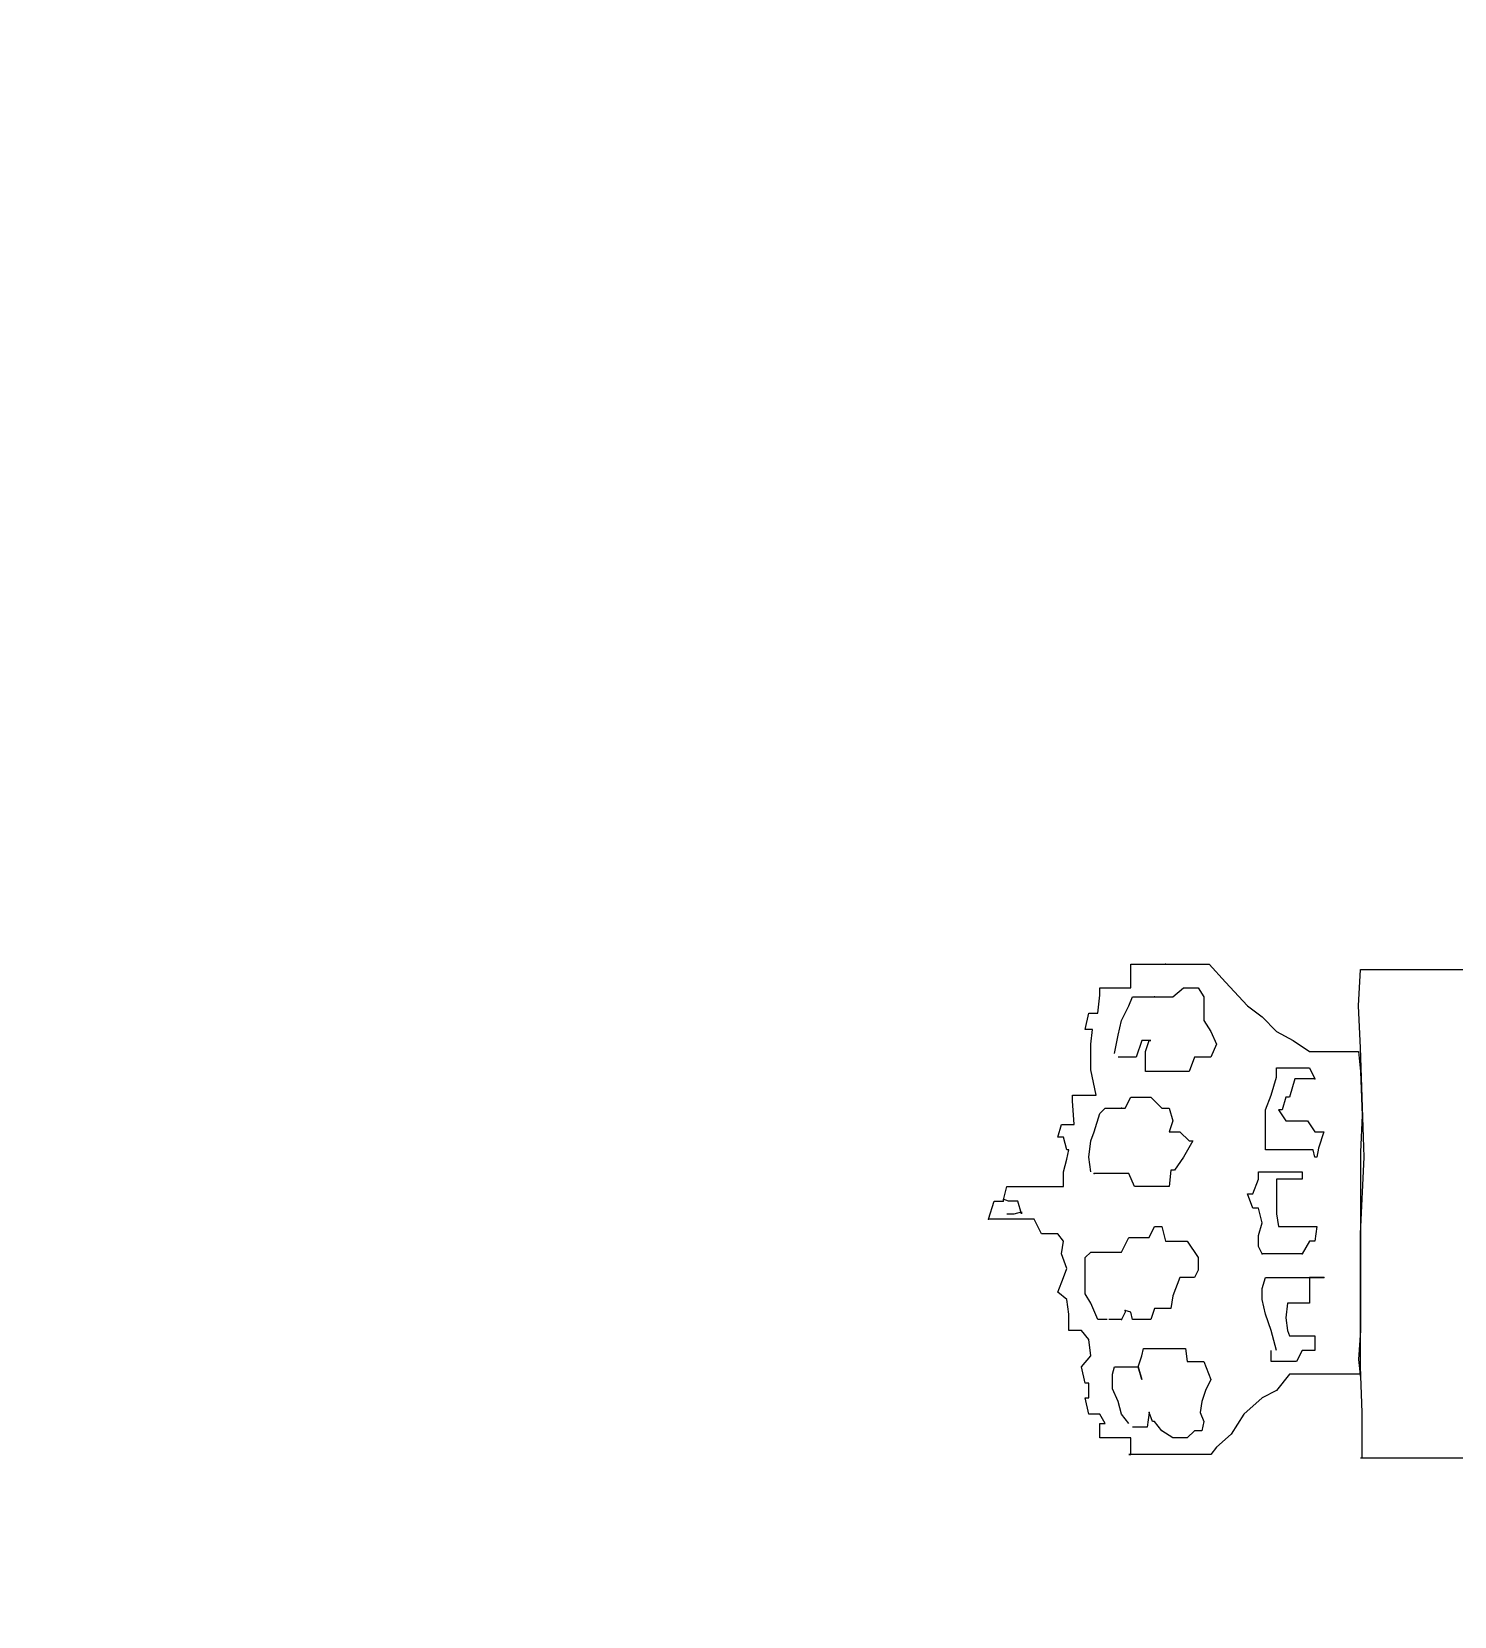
# Model space of a CAD drawing. Extents: x 748454 to 749044, y 4316681 to 4317708.
# Drawn here: x 748477.78 to 748485.58, y 4317548.94 to 4317557.63 of the extents above; entities that cross this region are included whole.
import ezdxf

# ---------------------------------------------------------------- set-up
doc = ezdxf.new("R2010")
doc.units = 0
doc.layers.get('0').update_dxf_attribs({"linetype": 'CONTINUOUS'})

msp = doc.modelspace()

# ---------------------------------------------------------------- linework, layer by layer
at = {"color": 0, "linetype": 'CONTINUOUS'}
for p, q in [((748483.81, 4317552.39), (748483.81, 4317552.52)), ((748483.81, 4317552.52), (748483.84, 4317552.52)), ((748483.81, 4317552.39), (748483.81, 4317552.52)), ((748483.81, 4317552.52), (748483.84, 4317552.52)), ((748483.84, 4317552.52), (748483.88, 4317552.52)), ((748483.84, 4317552.52), (748483.88, 4317552.52)), ((748483.88, 4317552.52), (748483.92, 4317552.52)), ((748483.88, 4317552.52), (748483.92, 4317552.52)), ((748483.92, 4317552.52), (748483.94, 4317552.52)), ((748483.92, 4317552.52), (748483.94, 4317552.52)), ((748483.94, 4317552.52), (748484, 4317552.52)), ((748483.94, 4317552.52), (748484, 4317552.52)), ((748484, 4317552.52), (748484.05, 4317552.52)), ((748484, 4317552.52), (748484.05, 4317552.52)), ((748484.05, 4317552.52), (748484.09, 4317552.52)), ((748484.05, 4317552.52), (748484.09, 4317552.52)), ((748484.09, 4317552.52), (748484.14, 4317552.52)), ((748484.09, 4317552.52), (748484.14, 4317552.52)), ((748484.14, 4317552.52), (748484.19, 4317552.52)), ((748484.14, 4317552.52), (748484.19, 4317552.52)), ((748484.19, 4317552.52), (748484.24, 4317552.52)), ((748484.19, 4317552.52), (748484.24, 4317552.52)), ((748484.24, 4317552.52), (748484.33, 4317552.42)), ((748484.24, 4317552.52), (748484.33, 4317552.42)), ((748484.33, 4317552.42), (748484.45, 4317552.29)), ((748484.33, 4317552.42), (748484.45, 4317552.29)), ((748485.06, 4317552.29), (748485.07, 4317552.49)), ((748485.06, 4317552.29), (748485.07, 4317552.49)), ((748485.07, 4317552.49), (748485.14, 4317552.49)), ((748485.07, 4317552.49), (748485.14, 4317552.49)), ((748485.14, 4317552.49), (748485.29, 4317552.49)), ((748485.14, 4317552.49), (748485.29, 4317552.49)), ((748485.29, 4317552.49), (748485.5, 4317552.49)), ((748485.29, 4317552.49), (748485.5, 4317552.49)), ((748485.5, 4317552.49), (748485.66, 4317552.49)), ((748485.5, 4317552.49), (748485.66, 4317552.49)), ((748483.63, 4317552.25), (748483.64, 4317552.35)), ((748483.63, 4317552.25), (748483.64, 4317552.35)), ((748483.64, 4317552.35), (748483.64, 4317552.39)), ((748483.64, 4317552.39), (748483.68, 4317552.39)), ((748483.64, 4317552.35), (748483.64, 4317552.39)), ((748483.64, 4317552.39), (748483.68, 4317552.39)), ((748483.68, 4317552.39), (748483.72, 4317552.39)), ((748483.68, 4317552.39), (748483.72, 4317552.39)), ((748483.72, 4317552.39), (748483.76, 4317552.39)), ((748483.72, 4317552.39), (748483.76, 4317552.39)), ((748483.76, 4317552.39), (748483.81, 4317552.39)), ((748483.76, 4317552.39), (748483.81, 4317552.39)), ((748483.8, 4317552.29), (748483.82, 4317552.34)), ((748483.8, 4317552.29), (748483.82, 4317552.34)), ((748483.82, 4317552.34), (748483.87, 4317552.34)), ((748483.82, 4317552.34), (748483.87, 4317552.34)), ((748483.87, 4317552.34), (748483.92, 4317552.34)), ((748483.87, 4317552.34), (748483.92, 4317552.34)), ((748483.92, 4317552.34), (748483.94, 4317552.34)), ((748483.92, 4317552.34), (748483.94, 4317552.34)), ((748483.94, 4317552.34), (748483.98, 4317552.34)), ((748483.94, 4317552.34), (748483.98, 4317552.34)), ((748483.98, 4317552.34), (748484, 4317552.34)), ((748483.98, 4317552.34), (748484, 4317552.34)), ((748484, 4317552.34), (748484.04, 4317552.34)), ((748484, 4317552.34), (748484.04, 4317552.34)), ((748484.04, 4317552.34), (748484.1, 4317552.39)), ((748484.04, 4317552.34), (748484.1, 4317552.39)), ((748484.1, 4317552.39), (748484.18, 4317552.39)), ((748484.1, 4317552.39), (748484.18, 4317552.39)), ((748484.18, 4317552.39), (748484.21, 4317552.34)), ((748484.18, 4317552.39), (748484.21, 4317552.34)), ((748484.21, 4317552.34), (748484.21, 4317552.27)), ((748484.21, 4317552.34), (748484.21, 4317552.27)), ((748483.56, 4317552.16), (748483.58, 4317552.25)), ((748483.56, 4317552.16), (748483.58, 4317552.25)), ((748483.58, 4317552.25), (748483.63, 4317552.25)), ((748483.58, 4317552.25), (748483.63, 4317552.25)), ((748483.76, 4317552.21), (748483.8, 4317552.29)), ((748483.76, 4317552.21), (748483.8, 4317552.29)), ((748484.21, 4317552.27), (748484.21, 4317552.21)), ((748484.21, 4317552.27), (748484.21, 4317552.21)), ((748484.45, 4317552.29), (748484.53, 4317552.23)), ((748484.45, 4317552.29), (748484.53, 4317552.23)), ((748485.07, 4317552.06), (748485.06, 4317552.29)), ((748485.07, 4317552.06), (748485.06, 4317552.29)), ((748483.6, 4317552.16), (748483.56, 4317552.16)), ((748483.6, 4317552.16), (748483.56, 4317552.16)), ((748483.59, 4317552.08), (748483.6, 4317552.16)), ((748483.59, 4317552.08), (748483.6, 4317552.16)), ((748483.74, 4317552.13), (748483.76, 4317552.21)), ((748483.74, 4317552.13), (748483.76, 4317552.21)), ((748484.21, 4317552.21), (748484.25, 4317552.15)), ((748484.21, 4317552.21), (748484.25, 4317552.15)), ((748484.53, 4317552.23), (748484.61, 4317552.15)), ((748484.53, 4317552.23), (748484.61, 4317552.15)), ((748483.59, 4317551.94), (748483.59, 4317552.08)), ((748483.59, 4317551.94), (748483.59, 4317552.08)), ((748483.72, 4317552.03), (748483.74, 4317552.13)), ((748483.72, 4317552.03), (748483.74, 4317552.13)), ((748483.87, 4317552.1), (748483.84, 4317552.01)), ((748483.87, 4317552.1), (748483.84, 4317552.01)), ((748483.89, 4317552.1), (748483.87, 4317552.1)), ((748483.89, 4317552.1), (748483.87, 4317552.1)), ((748483.89, 4317552.04), (748483.91, 4317552.1)), ((748483.91, 4317552.1), (748483.89, 4317552.1)), ((748483.89, 4317552.04), (748483.91, 4317552.1)), ((748483.91, 4317552.1), (748483.89, 4317552.1)), ((748483.91, 4317552.1), (748483.92, 4317552.1)), ((748483.92, 4317552.1), (748483.91, 4317552.1)), ((748483.91, 4317552.1), (748483.92, 4317552.1)), ((748483.92, 4317552.1), (748483.91, 4317552.1)), ((748484.25, 4317552.15), (748484.28, 4317552.08)), ((748484.25, 4317552.15), (748484.28, 4317552.08)), ((748484.28, 4317552.08), (748484.25, 4317552.01)), ((748484.28, 4317552.08), (748484.25, 4317552.01)), ((748484.61, 4317552.15), (748484.7, 4317552.1)), ((748484.61, 4317552.15), (748484.7, 4317552.1)), ((748484.7, 4317552.1), (748484.79, 4317552.04)), ((748484.7, 4317552.1), (748484.79, 4317552.04)), ((748483.76, 4317552.01), (748483.74, 4317552.01)), ((748483.76, 4317552.01), (748483.74, 4317552.01)), ((748483.8, 4317552.01), (748483.76, 4317552.01)), ((748483.8, 4317552.01), (748483.76, 4317552.01)), ((748483.84, 4317552.01), (748483.8, 4317552.01)), ((748483.84, 4317552.01), (748483.8, 4317552.01)), ((748483.89, 4317551.93), (748483.89, 4317552.04)), ((748483.89, 4317551.93), (748483.89, 4317552.04)), ((748484.16, 4317552.01), (748484.13, 4317551.93)), ((748484.16, 4317552.01), (748484.13, 4317551.93)), ((748484.19, 4317552.01), (748484.16, 4317552.01)), ((748484.19, 4317552.01), (748484.16, 4317552.01)), ((748484.25, 4317552.01), (748484.19, 4317552.01)), ((748484.25, 4317552.01), (748484.19, 4317552.01)), ((748484.79, 4317552.04), (748484.83, 4317552.04)), ((748484.79, 4317552.04), (748484.83, 4317552.04)), ((748484.83, 4317552.04), (748484.9, 4317552.04)), ((748484.83, 4317552.04), (748484.9, 4317552.04)), ((748484.9, 4317552.04), (748484.99, 4317552.04)), ((748484.9, 4317552.04), (748484.99, 4317552.04)), ((748484.99, 4317552.04), (748485.02, 4317552.04)), ((748484.99, 4317552.04), (748485.02, 4317552.04)), ((748485.02, 4317552.04), (748485.06, 4317552.04)), ((748485.02, 4317552.04), (748485.06, 4317552.04)), ((748485.06, 4317552.04), (748485.07, 4317551.93)), ((748485.06, 4317552.04), (748485.07, 4317551.93)), ((748485.08, 4317551.79), (748485.07, 4317552.06)), ((748485.08, 4317551.79), (748485.07, 4317552.06)), ((748483.62, 4317551.8), (748483.59, 4317551.94)), ((748483.62, 4317551.8), (748483.59, 4317551.94)), ((748483.92, 4317551.93), (748483.89, 4317551.93)), ((748483.92, 4317551.93), (748483.89, 4317551.93)), ((748483.98, 4317551.93), (748483.92, 4317551.93)), ((748483.98, 4317551.93), (748483.92, 4317551.93)), ((748484.03, 4317551.93), (748483.98, 4317551.93)), ((748484.03, 4317551.93), (748483.98, 4317551.93)), ((748484.1, 4317551.93), (748484.03, 4317551.93)), ((748484.1, 4317551.93), (748484.03, 4317551.93)), ((748484.13, 4317551.93), (748484.1, 4317551.93)), ((748484.13, 4317551.93), (748484.1, 4317551.93)), ((748484.58, 4317551.8), (748484.61, 4317551.9)), ((748484.58, 4317551.8), (748484.61, 4317551.9)), ((748484.61, 4317551.9), (748484.61, 4317551.95)), ((748484.61, 4317551.95), (748484.64, 4317551.95)), ((748484.61, 4317551.9), (748484.61, 4317551.95)), ((748484.61, 4317551.95), (748484.64, 4317551.95)), ((748484.64, 4317551.95), (748484.68, 4317551.95)), ((748484.64, 4317551.95), (748484.68, 4317551.95)), ((748484.68, 4317551.95), (748484.72, 4317551.95)), ((748484.68, 4317551.95), (748484.72, 4317551.95)), ((748484.72, 4317551.95), (748484.79, 4317551.95)), ((748484.72, 4317551.95), (748484.79, 4317551.95)), ((748484.79, 4317551.95), (748484.82, 4317551.89)), ((748484.79, 4317551.95), (748484.82, 4317551.89)), ((748485.07, 4317551.93), (748485.08, 4317551.69)), ((748485.07, 4317551.93), (748485.08, 4317551.69)), ((748484.71, 4317551.89), (748484.68, 4317551.79)), ((748484.71, 4317551.89), (748484.68, 4317551.79)), ((748484.75, 4317551.89), (748484.71, 4317551.89)), ((748484.75, 4317551.89), (748484.71, 4317551.89)), ((748484.82, 4317551.89), (748484.75, 4317551.89)), ((748484.82, 4317551.89), (748484.75, 4317551.89)), ((748483.49, 4317551.77), (748483.49, 4317551.8)), ((748483.49, 4317551.8), (748483.51, 4317551.8)), ((748483.49, 4317551.77), (748483.49, 4317551.8)), ((748483.49, 4317551.8), (748483.51, 4317551.8)), ((748483.5, 4317551.64), (748483.49, 4317551.77)), ((748483.5, 4317551.64), (748483.49, 4317551.77)), ((748483.51, 4317551.8), (748483.55, 4317551.8)), ((748483.51, 4317551.8), (748483.55, 4317551.8)), ((748483.55, 4317551.8), (748483.59, 4317551.8)), ((748483.55, 4317551.8), (748483.59, 4317551.8)), ((748483.59, 4317551.8), (748483.62, 4317551.8)), ((748483.59, 4317551.8), (748483.62, 4317551.8)), ((748483.64, 4317551.7), (748483.67, 4317551.73)), ((748483.64, 4317551.7), (748483.67, 4317551.73)), ((748483.67, 4317551.73), (748483.69, 4317551.73)), ((748483.67, 4317551.73), (748483.69, 4317551.73)), ((748483.69, 4317551.73), (748483.72, 4317551.73)), ((748483.69, 4317551.73), (748483.72, 4317551.73)), ((748483.72, 4317551.73), (748483.76, 4317551.73)), ((748483.72, 4317551.73), (748483.76, 4317551.73)), ((748483.76, 4317551.73), (748483.78, 4317551.73)), ((748483.76, 4317551.73), (748483.78, 4317551.73)), ((748483.78, 4317551.73), (748483.81, 4317551.79)), ((748483.78, 4317551.73), (748483.81, 4317551.79)), ((748483.81, 4317551.79), (748483.84, 4317551.79)), ((748483.81, 4317551.79), (748483.84, 4317551.79)), ((748483.84, 4317551.79), (748483.92, 4317551.79)), ((748483.84, 4317551.79), (748483.92, 4317551.79)), ((748483.92, 4317551.79), (748483.98, 4317551.73)), ((748483.92, 4317551.79), (748483.98, 4317551.73)), ((748483.98, 4317551.73), (748484.02, 4317551.73)), ((748483.98, 4317551.73), (748484.02, 4317551.73)), ((748484.02, 4317551.73), (748484.04, 4317551.66)), ((748484.02, 4317551.73), (748484.04, 4317551.66)), ((748484.55, 4317551.72), (748484.58, 4317551.8)), ((748484.55, 4317551.72), (748484.58, 4317551.8)), ((748484.55, 4317551.66), (748484.55, 4317551.72)), ((748484.55, 4317551.66), (748484.55, 4317551.72)), ((748484.64, 4317551.72), (748484.62, 4317551.72)), ((748484.62, 4317551.72), (748484.66, 4317551.66)), ((748484.64, 4317551.72), (748484.62, 4317551.72)), ((748484.62, 4317551.72), (748484.66, 4317551.66)), ((748484.66, 4317551.79), (748484.64, 4317551.72)), ((748484.66, 4317551.79), (748484.64, 4317551.72)), ((748484.68, 4317551.79), (748484.66, 4317551.79)), ((748484.68, 4317551.79), (748484.66, 4317551.79)), ((748485.09, 4317551.46), (748485.08, 4317551.79)), ((748485.09, 4317551.46), (748485.08, 4317551.79)), ((748483.41, 4317551.57), (748483.43, 4317551.64)), ((748483.41, 4317551.57), (748483.43, 4317551.64)), ((748483.43, 4317551.64), (748483.46, 4317551.64)), ((748483.43, 4317551.64), (748483.46, 4317551.64)), ((748483.46, 4317551.64), (748483.49, 4317551.64)), ((748483.46, 4317551.64), (748483.49, 4317551.64)), ((748483.49, 4317551.64), (748483.5, 4317551.64)), ((748483.49, 4317551.64), (748483.5, 4317551.64)), ((748483.61, 4317551.6), (748483.64, 4317551.7)), ((748483.61, 4317551.6), (748483.64, 4317551.7)), ((748484.04, 4317551.66), (748484.02, 4317551.6)), ((748484.04, 4317551.66), (748484.02, 4317551.6)), ((748484.55, 4317551.57), (748484.55, 4317551.66)), ((748484.55, 4317551.57), (748484.55, 4317551.66)), ((748484.66, 4317551.66), (748484.7, 4317551.66)), ((748484.66, 4317551.66), (748484.7, 4317551.66)), ((748484.7, 4317551.66), (748484.74, 4317551.66)), ((748484.7, 4317551.66), (748484.74, 4317551.66)), ((748484.74, 4317551.66), (748484.78, 4317551.66)), ((748484.74, 4317551.66), (748484.78, 4317551.66)), ((748484.78, 4317551.66), (748484.82, 4317551.6)), ((748484.78, 4317551.66), (748484.82, 4317551.6)), ((748485.08, 4317551.69), (748485.07, 4317551.49)), ((748485.08, 4317551.69), (748485.07, 4317551.49)), ((748483.44, 4317551.57), (748483.41, 4317551.57)), ((748483.44, 4317551.57), (748483.41, 4317551.57)), ((748483.46, 4317551.5), (748483.44, 4317551.57)), ((748483.46, 4317551.5), (748483.44, 4317551.57)), ((748483.58, 4317551.46), (748483.59, 4317551.55)), ((748483.58, 4317551.46), (748483.59, 4317551.55)), ((748483.59, 4317551.55), (748483.61, 4317551.6)), ((748483.59, 4317551.55), (748483.61, 4317551.6)), ((748484.02, 4317551.6), (748484.08, 4317551.6)), ((748484.02, 4317551.6), (748484.08, 4317551.6)), ((748484.08, 4317551.6), (748484.13, 4317551.55)), ((748484.08, 4317551.6), (748484.13, 4317551.55)), ((748484.15, 4317551.55), (748484.1, 4317551.46)), ((748484.15, 4317551.55), (748484.1, 4317551.46)), ((748484.13, 4317551.55), (748484.15, 4317551.55)), ((748484.13, 4317551.55), (748484.15, 4317551.55)), ((748484.55, 4317551.5), (748484.55, 4317551.57)), ((748484.55, 4317551.5), (748484.55, 4317551.57)), ((748484.82, 4317551.6), (748484.83, 4317551.6)), ((748484.82, 4317551.6), (748484.83, 4317551.6)), ((748484.83, 4317551.6), (748484.87, 4317551.6)), ((748484.83, 4317551.6), (748484.87, 4317551.6)), ((748484.87, 4317551.6), (748484.84, 4317551.51)), ((748484.87, 4317551.6), (748484.84, 4317551.51)), ((748483.46, 4317551.45), (748483.47, 4317551.5)), ((748483.47, 4317551.5), (748483.46, 4317551.5)), ((748483.46, 4317551.45), (748483.47, 4317551.5)), ((748483.47, 4317551.5), (748483.46, 4317551.5)), ((748483.59, 4317551.38), (748483.58, 4317551.46)), ((748483.59, 4317551.38), (748483.58, 4317551.46)), ((748484.1, 4317551.46), (748484.05, 4317551.39)), ((748484.1, 4317551.46), (748484.05, 4317551.39)), ((748484.58, 4317551.5), (748484.55, 4317551.5)), ((748484.58, 4317551.5), (748484.55, 4317551.5)), ((748484.64, 4317551.5), (748484.58, 4317551.5)), ((748484.64, 4317551.5), (748484.58, 4317551.5)), ((748484.72, 4317551.5), (748484.64, 4317551.5)), ((748484.72, 4317551.5), (748484.64, 4317551.5)), ((748484.79, 4317551.5), (748484.72, 4317551.5)), ((748484.79, 4317551.5), (748484.72, 4317551.5)), ((748484.81, 4317551.5), (748484.79, 4317551.5)), ((748484.81, 4317551.5), (748484.79, 4317551.5)), ((748484.82, 4317551.46), (748484.81, 4317551.5)), ((748484.82, 4317551.46), (748484.81, 4317551.5)), ((748484.83, 4317551.46), (748484.82, 4317551.46)), ((748484.83, 4317551.46), (748484.82, 4317551.46)), ((748484.84, 4317551.51), (748484.83, 4317551.46)), ((748484.84, 4317551.51), (748484.83, 4317551.46)), ((748485.07, 4317551.49), (748485.07, 4317551.27)), ((748485.07, 4317551.49), (748485.07, 4317551.27)), ((748485.07, 4317551.04), (748485.09, 4317551.46)), ((748485.07, 4317551.04), (748485.09, 4317551.46)), ((748483.44, 4317551.38), (748483.46, 4317551.45)), ((748483.44, 4317551.38), (748483.46, 4317551.45)), ((748483.44, 4317551.3), (748483.44, 4317551.38)), ((748483.44, 4317551.3), (748483.44, 4317551.38)), ((748483.64, 4317551.37), (748483.61, 4317551.37)), ((748483.64, 4317551.37), (748483.61, 4317551.37)), ((748483.68, 4317551.37), (748483.64, 4317551.37)), ((748483.68, 4317551.37), (748483.64, 4317551.37)), ((748483.72, 4317551.37), (748483.68, 4317551.37)), ((748483.72, 4317551.37), (748483.68, 4317551.37)), ((748483.74, 4317551.37), (748483.72, 4317551.37)), ((748483.74, 4317551.37), (748483.72, 4317551.37)), ((748483.76, 4317551.37), (748483.74, 4317551.37)), ((748483.76, 4317551.37), (748483.74, 4317551.37)), ((748483.8, 4317551.37), (748483.76, 4317551.37)), ((748483.8, 4317551.37), (748483.76, 4317551.37)), ((748483.83, 4317551.3), (748483.8, 4317551.37)), ((748483.83, 4317551.3), (748483.8, 4317551.37)), ((748484.03, 4317551.39), (748484.02, 4317551.3)), ((748484.03, 4317551.39), (748484.02, 4317551.3)), ((748484.05, 4317551.39), (748484.03, 4317551.39)), ((748484.05, 4317551.39), (748484.03, 4317551.39)), ((748484.51, 4317551.34), (748484.51, 4317551.38)), ((748484.51, 4317551.38), (748484.53, 4317551.38)), ((748484.51, 4317551.34), (748484.51, 4317551.38)), ((748484.51, 4317551.38), (748484.53, 4317551.38)), ((748484.53, 4317551.38), (748484.58, 4317551.38)), ((748484.53, 4317551.38), (748484.58, 4317551.38)), ((748484.58, 4317551.38), (748484.66, 4317551.38)), ((748484.58, 4317551.38), (748484.66, 4317551.38)), ((748484.66, 4317551.38), (748484.71, 4317551.38)), ((748484.66, 4317551.38), (748484.71, 4317551.38)), ((748484.71, 4317551.38), (748484.75, 4317551.38)), ((748484.71, 4317551.38), (748484.75, 4317551.38)), ((748484.75, 4317551.38), (748484.75, 4317551.34)), ((748484.75, 4317551.38), (748484.75, 4317551.34)), ((748483.11, 4317551.22), (748483.13, 4317551.3)), ((748483.11, 4317551.22), (748483.13, 4317551.3)), ((748483.13, 4317551.3), (748483.15, 4317551.3)), ((748483.13, 4317551.3), (748483.15, 4317551.3)), ((748483.15, 4317551.3), (748483.19, 4317551.3)), ((748483.15, 4317551.3), (748483.19, 4317551.3)), ((748483.19, 4317551.3), (748483.24, 4317551.3)), ((748483.19, 4317551.3), (748483.24, 4317551.3)), ((748483.24, 4317551.3), (748483.3, 4317551.3)), ((748483.24, 4317551.3), (748483.3, 4317551.3)), ((748483.3, 4317551.3), (748483.34, 4317551.3)), ((748483.3, 4317551.3), (748483.34, 4317551.3)), ((748483.34, 4317551.3), (748483.38, 4317551.3)), ((748483.34, 4317551.3), (748483.38, 4317551.3)), ((748483.38, 4317551.3), (748483.41, 4317551.3)), ((748483.38, 4317551.3), (748483.41, 4317551.3)), ((748483.41, 4317551.3), (748483.43, 4317551.3)), ((748483.41, 4317551.3), (748483.43, 4317551.3)), ((748483.43, 4317551.3), (748483.44, 4317551.3)), ((748483.43, 4317551.3), (748483.44, 4317551.3)), ((748483.87, 4317551.3), (748483.83, 4317551.3)), ((748483.87, 4317551.3), (748483.83, 4317551.3)), ((748483.94, 4317551.3), (748483.87, 4317551.3)), ((748483.94, 4317551.3), (748483.87, 4317551.3)), ((748484, 4317551.3), (748483.94, 4317551.3)), ((748484, 4317551.3), (748483.94, 4317551.3)), ((748484.02, 4317551.3), (748484, 4317551.3)), ((748484.02, 4317551.3), (748484, 4317551.3)), ((748484.48, 4317551.26), (748484.51, 4317551.34)), ((748484.48, 4317551.26), (748484.51, 4317551.34)), ((748484.64, 4317551.34), (748484.61, 4317551.34)), ((748484.61, 4317551.34), (748484.61, 4317551.19)), ((748484.64, 4317551.34), (748484.61, 4317551.34)), ((748484.61, 4317551.34), (748484.61, 4317551.19)), ((748484.68, 4317551.34), (748484.64, 4317551.34)), ((748484.68, 4317551.34), (748484.64, 4317551.34)), ((748484.72, 4317551.34), (748484.68, 4317551.34)), ((748484.72, 4317551.34), (748484.68, 4317551.34)), ((748484.75, 4317551.34), (748484.72, 4317551.34)), ((748484.75, 4317551.34), (748484.72, 4317551.34)), ((748483.03, 4317551.12), (748483.06, 4317551.22)), ((748483.03, 4317551.12), (748483.06, 4317551.22)), ((748483.06, 4317551.22), (748483.1, 4317551.22)), ((748483.06, 4317551.22), (748483.1, 4317551.22)), ((748483.1, 4317551.22), (748483.11, 4317551.22)), ((748483.1, 4317551.22), (748483.11, 4317551.22)), ((748483.14, 4317551.22), (748483.11, 4317551.23)), ((748483.11, 4317551.23), (748483.11, 4317551.22)), ((748483.14, 4317551.22), (748483.11, 4317551.23)), ((748483.11, 4317551.23), (748483.11, 4317551.22)), ((748483.19, 4317551.22), (748483.14, 4317551.22)), ((748483.19, 4317551.22), (748483.14, 4317551.22)), ((748483.21, 4317551.15), (748483.19, 4317551.22)), ((748483.21, 4317551.15), (748483.19, 4317551.22)), ((748484.48, 4317551.18), (748484.45, 4317551.26)), ((748484.45, 4317551.26), (748484.48, 4317551.26)), ((748484.48, 4317551.18), (748484.45, 4317551.26)), ((748484.45, 4317551.26), (748484.48, 4317551.26)), ((748485.07, 4317551.27), (748485.07, 4317551)), ((748485.07, 4317551.27), (748485.07, 4317551)), ((748483.04, 4317551.12), (748483.03, 4317551.12)), ((748483.04, 4317551.12), (748483.03, 4317551.12)), ((748483.1, 4317551.12), (748483.04, 4317551.12)), ((748483.1, 4317551.12), (748483.04, 4317551.12)), ((748483.15, 4317551.12), (748483.1, 4317551.12)), ((748483.15, 4317551.12), (748483.1, 4317551.12)), ((748483.13, 4317551.15), (748483.17, 4317551.15)), ((748483.13, 4317551.15), (748483.17, 4317551.15)), ((748483.2, 4317551.12), (748483.15, 4317551.12)), ((748483.2, 4317551.12), (748483.15, 4317551.12)), ((748483.17, 4317551.15), (748483.21, 4317551.16)), ((748483.17, 4317551.15), (748483.21, 4317551.16)), ((748483.24, 4317551.12), (748483.2, 4317551.12)), ((748483.24, 4317551.12), (748483.2, 4317551.12)), ((748483.21, 4317551.16), (748483.21, 4317551.15)), ((748483.21, 4317551.16), (748483.21, 4317551.15)), ((748483.28, 4317551.12), (748483.24, 4317551.12)), ((748483.28, 4317551.12), (748483.24, 4317551.12)), ((748483.32, 4317551.04), (748483.28, 4317551.12)), ((748483.32, 4317551.04), (748483.28, 4317551.12)), ((748484.51, 4317551.18), (748484.48, 4317551.18)), ((748484.51, 4317551.18), (748484.48, 4317551.18)), ((748484.53, 4317551.1), (748484.51, 4317551.18)), ((748484.53, 4317551.1), (748484.51, 4317551.18)), ((748484.61, 4317551.19), (748484.61, 4317551.15)), ((748484.61, 4317551.19), (748484.61, 4317551.15)), ((748484.61, 4317551.15), (748484.62, 4317551.08)), ((748484.61, 4317551.15), (748484.62, 4317551.08)), ((748483.38, 4317551.04), (748483.32, 4317551.04)), ((748483.38, 4317551.04), (748483.32, 4317551.04)), ((748483.41, 4317551.04), (748483.38, 4317551.04)), ((748483.41, 4317551.04), (748483.38, 4317551.04)), ((748483.44, 4317551), (748483.41, 4317551.04)), ((748483.44, 4317551), (748483.41, 4317551.04)), ((748483.91, 4317551.02), (748483.94, 4317551.08)), ((748483.91, 4317551.02), (748483.94, 4317551.08)), ((748483.94, 4317551.08), (748483.98, 4317551.08)), ((748483.94, 4317551.08), (748483.98, 4317551.08)), ((748483.98, 4317551.08), (748484, 4317551)), ((748483.98, 4317551.08), (748484, 4317551)), ((748484.51, 4317551.03), (748484.53, 4317551.1)), ((748484.51, 4317551.03), (748484.53, 4317551.1)), ((748484.51, 4317550.97), (748484.51, 4317551.03)), ((748484.51, 4317550.97), (748484.51, 4317551.03)), ((748484.62, 4317551.08), (748484.64, 4317551.08)), ((748484.62, 4317551.08), (748484.64, 4317551.08)), ((748484.64, 4317551.08), (748484.66, 4317551.08)), ((748484.64, 4317551.08), (748484.66, 4317551.08)), ((748484.66, 4317551.08), (748484.7, 4317551.08)), ((748484.66, 4317551.08), (748484.7, 4317551.08)), ((748484.7, 4317551.08), (748484.75, 4317551.08)), ((748484.7, 4317551.08), (748484.75, 4317551.08)), ((748484.75, 4317551.08), (748484.79, 4317551.08)), ((748484.75, 4317551.08), (748484.79, 4317551.08)), ((748484.79, 4317551.08), (748484.83, 4317551.08)), ((748484.79, 4317551.08), (748484.83, 4317551.08)), ((748484.83, 4317551.08), (748484.82, 4317551)), ((748484.83, 4317551.08), (748484.82, 4317551)), ((748485.07, 4317550.7), (748485.07, 4317551.04)), ((748485.07, 4317550.7), (748485.07, 4317551.04)), ((748483.43, 4317550.93), (748483.44, 4317551)), ((748483.43, 4317550.93), (748483.44, 4317551)), ((748483.56, 4317550.91), (748483.59, 4317550.94)), ((748483.56, 4317550.91), (748483.59, 4317550.94)), ((748483.59, 4317550.94), (748483.61, 4317550.94)), ((748483.59, 4317550.94), (748483.61, 4317550.94)), ((748483.61, 4317550.94), (748483.64, 4317550.94)), ((748483.61, 4317550.94), (748483.64, 4317550.94)), ((748483.64, 4317550.94), (748483.69, 4317550.94)), ((748483.64, 4317550.94), (748483.69, 4317550.94)), ((748483.69, 4317550.94), (748483.72, 4317550.94)), ((748483.69, 4317550.94), (748483.72, 4317550.94)), ((748483.72, 4317550.94), (748483.76, 4317550.94)), ((748483.72, 4317550.94), (748483.76, 4317550.94)), ((748483.76, 4317550.94), (748483.8, 4317551.02)), ((748483.76, 4317550.94), (748483.8, 4317551.02)), ((748483.8, 4317551.02), (748483.91, 4317551.02)), ((748483.8, 4317551.02), (748483.91, 4317551.02)), ((748484, 4317551), (748484.04, 4317551)), ((748484, 4317551), (748484.04, 4317551)), ((748484.04, 4317551), (748484.12, 4317551)), ((748484.04, 4317551), (748484.12, 4317551)), ((748484.12, 4317551), (748484.18, 4317550.91)), ((748484.12, 4317551), (748484.18, 4317550.91)), ((748484.53, 4317550.93), (748484.51, 4317550.97)), ((748484.53, 4317550.93), (748484.51, 4317550.97)), ((748484.79, 4317551), (748484.75, 4317550.93)), ((748484.79, 4317551), (748484.75, 4317550.93)), ((748484.82, 4317551), (748484.79, 4317551)), ((748484.82, 4317551), (748484.79, 4317551)), ((748485.07, 4317551), (748485.07, 4317550.74)), ((748485.07, 4317551), (748485.07, 4317550.74)), ((748483.46, 4317550.85), (748483.43, 4317550.93)), ((748483.46, 4317550.85), (748483.43, 4317550.93)), ((748483.44, 4317550.8), (748483.46, 4317550.85)), ((748483.44, 4317550.8), (748483.46, 4317550.85)), ((748483.56, 4317550.8), (748483.56, 4317550.91)), ((748483.56, 4317550.8), (748483.56, 4317550.91)), ((748484.18, 4317550.91), (748484.18, 4317550.84)), ((748484.18, 4317550.91), (748484.18, 4317550.84)), ((748484.61, 4317550.93), (748484.53, 4317550.93)), ((748484.61, 4317550.93), (748484.53, 4317550.93)), ((748484.64, 4317550.93), (748484.61, 4317550.93)), ((748484.64, 4317550.93), (748484.61, 4317550.93)), ((748484.7, 4317550.93), (748484.64, 4317550.93)), ((748484.7, 4317550.93), (748484.64, 4317550.93)), ((748484.74, 4317550.93), (748484.7, 4317550.93)), ((748484.74, 4317550.93), (748484.7, 4317550.93)), ((748484.75, 4317550.93), (748484.74, 4317550.93)), ((748484.75, 4317550.93), (748484.74, 4317550.93)), ((748483.41, 4317550.72), (748483.44, 4317550.8)), ((748483.41, 4317550.72), (748483.44, 4317550.8)), ((748483.56, 4317550.71), (748483.56, 4317550.8)), ((748483.56, 4317550.71), (748483.56, 4317550.8)), ((748484.08, 4317550.8), (748484.04, 4317550.7)), ((748484.08, 4317550.8), (748484.04, 4317550.7)), ((748484.11, 4317550.8), (748484.08, 4317550.8)), ((748484.11, 4317550.8), (748484.08, 4317550.8)), ((748484.16, 4317550.8), (748484.11, 4317550.8)), ((748484.16, 4317550.8), (748484.11, 4317550.8)), ((748484.18, 4317550.84), (748484.16, 4317550.8)), ((748484.18, 4317550.84), (748484.16, 4317550.8)), ((748484.53, 4317550.74), (748484.55, 4317550.8)), ((748484.53, 4317550.74), (748484.55, 4317550.8)), ((748484.55, 4317550.8), (748484.61, 4317550.8)), ((748484.55, 4317550.8), (748484.61, 4317550.8)), ((748484.61, 4317550.8), (748484.66, 4317550.8)), ((748484.61, 4317550.8), (748484.66, 4317550.8)), ((748484.66, 4317550.8), (748484.7, 4317550.8)), ((748484.66, 4317550.8), (748484.7, 4317550.8)), ((748484.7, 4317550.8), (748484.72, 4317550.8)), ((748484.7, 4317550.8), (748484.72, 4317550.8)), ((748484.72, 4317550.8), (748484.74, 4317550.8)), ((748484.72, 4317550.8), (748484.74, 4317550.8)), ((748484.74, 4317550.8), (748484.78, 4317550.8)), ((748484.74, 4317550.8), (748484.78, 4317550.8)), ((748484.78, 4317550.8), (748484.79, 4317550.8)), ((748484.78, 4317550.8), (748484.79, 4317550.8)), ((748484.79, 4317550.8), (748484.81, 4317550.8)), ((748484.81, 4317550.8), (748484.79, 4317550.8)), ((748484.79, 4317550.8), (748484.79, 4317550.66)), ((748484.79, 4317550.8), (748484.81, 4317550.8)), ((748484.81, 4317550.8), (748484.79, 4317550.8)), ((748484.79, 4317550.8), (748484.79, 4317550.66)), ((748484.81, 4317550.8), (748484.82, 4317550.8)), ((748484.83, 4317550.8), (748484.81, 4317550.8)), ((748484.81, 4317550.8), (748484.82, 4317550.8)), ((748484.83, 4317550.8), (748484.81, 4317550.8)), ((748484.82, 4317550.8), (748484.84, 4317550.8)), ((748484.82, 4317550.8), (748484.84, 4317550.8)), ((748484.87, 4317550.8), (748484.83, 4317550.8)), ((748484.87, 4317550.8), (748484.83, 4317550.8)), ((748484.84, 4317550.8), (748484.87, 4317550.8)), ((748484.84, 4317550.8), (748484.87, 4317550.8)), ((748483.46, 4317550.68), (748483.41, 4317550.72)), ((748483.46, 4317550.68), (748483.41, 4317550.72)), ((748483.47, 4317550.6), (748483.46, 4317550.68)), ((748483.47, 4317550.6), (748483.46, 4317550.68)), ((748483.59, 4317550.66), (748483.56, 4317550.71)), ((748483.59, 4317550.66), (748483.56, 4317550.71)), ((748484.04, 4317550.7), (748484.03, 4317550.63)), ((748484.04, 4317550.7), (748484.03, 4317550.63)), ((748484.53, 4317550.68), (748484.53, 4317550.74)), ((748484.53, 4317550.68), (748484.53, 4317550.74)), ((748484.55, 4317550.6), (748484.53, 4317550.68)), ((748484.55, 4317550.6), (748484.53, 4317550.68)), ((748485.07, 4317550.74), (748485.07, 4317550.51)), ((748485.07, 4317550.74), (748485.07, 4317550.51)), ((748485.07, 4317550.31), (748485.07, 4317550.7)), ((748485.07, 4317550.31), (748485.07, 4317550.7)), ((748483.47, 4317550.51), (748483.47, 4317550.6)), ((748483.47, 4317550.51), (748483.47, 4317550.6)), ((748483.63, 4317550.57), (748483.59, 4317550.66)), ((748483.63, 4317550.57), (748483.59, 4317550.66)), ((748483.78, 4317550.61), (748483.76, 4317550.57)), ((748483.78, 4317550.61), (748483.76, 4317550.57)), ((748483.81, 4317550.61), (748483.78, 4317550.62)), ((748483.78, 4317550.62), (748483.78, 4317550.61)), ((748483.81, 4317550.61), (748483.78, 4317550.62)), ((748483.78, 4317550.62), (748483.78, 4317550.61)), ((748483.82, 4317550.57), (748483.81, 4317550.61)), ((748483.82, 4317550.57), (748483.81, 4317550.61)), ((748483.94, 4317550.63), (748483.92, 4317550.57)), ((748483.94, 4317550.63), (748483.92, 4317550.57)), ((748484, 4317550.63), (748483.94, 4317550.63)), ((748484, 4317550.63), (748483.94, 4317550.63)), ((748484.03, 4317550.63), (748484, 4317550.63)), ((748484.03, 4317550.63), (748484, 4317550.63)), ((748484.58, 4317550.51), (748484.55, 4317550.6)), ((748484.58, 4317550.51), (748484.55, 4317550.6)), ((748484.67, 4317550.66), (748484.66, 4317550.58)), ((748484.67, 4317550.66), (748484.66, 4317550.58)), ((748484.71, 4317550.66), (748484.67, 4317550.66)), ((748484.71, 4317550.66), (748484.67, 4317550.66)), ((748484.75, 4317550.66), (748484.71, 4317550.66)), ((748484.75, 4317550.66), (748484.71, 4317550.66)), ((748484.79, 4317550.66), (748484.75, 4317550.66)), ((748484.79, 4317550.66), (748484.75, 4317550.66)), ((748483.49, 4317550.51), (748483.47, 4317550.51)), ((748483.49, 4317550.51), (748483.47, 4317550.51)), ((748483.54, 4317550.51), (748483.49, 4317550.51)), ((748483.54, 4317550.51), (748483.49, 4317550.51)), ((748483.58, 4317550.46), (748483.54, 4317550.51)), ((748483.58, 4317550.46), (748483.54, 4317550.51)), ((748483.68, 4317550.57), (748483.63, 4317550.57)), ((748483.68, 4317550.57), (748483.63, 4317550.57)), ((748483.71, 4317550.57), (748483.69, 4317550.57)), ((748483.71, 4317550.57), (748483.69, 4317550.57)), ((748483.76, 4317550.57), (748483.71, 4317550.57)), ((748483.76, 4317550.57), (748483.71, 4317550.57)), ((748483.84, 4317550.57), (748483.82, 4317550.57)), ((748483.84, 4317550.57), (748483.82, 4317550.57)), ((748483.89, 4317550.57), (748483.84, 4317550.57)), ((748483.89, 4317550.57), (748483.84, 4317550.57)), ((748483.92, 4317550.57), (748483.89, 4317550.57)), ((748483.92, 4317550.57), (748483.89, 4317550.57)), ((748484.61, 4317550.4), (748484.58, 4317550.51)), ((748484.61, 4317550.4), (748484.58, 4317550.51)), ((748484.66, 4317550.58), (748484.67, 4317550.51)), ((748484.66, 4317550.58), (748484.67, 4317550.51)), ((748484.67, 4317550.51), (748484.68, 4317550.48)), ((748484.67, 4317550.51), (748484.68, 4317550.48)), ((748485.07, 4317550.51), (748485.06, 4317550.35)), ((748485.07, 4317550.51), (748485.06, 4317550.35)), ((748483.59, 4317550.37), (748483.58, 4317550.46)), ((748483.59, 4317550.37), (748483.58, 4317550.46)), ((748484.68, 4317550.48), (748484.7, 4317550.48)), ((748484.68, 4317550.48), (748484.7, 4317550.48)), ((748484.7, 4317550.48), (748484.72, 4317550.48)), ((748484.7, 4317550.48), (748484.72, 4317550.48)), ((748484.72, 4317550.48), (748484.73, 4317550.48)), ((748484.72, 4317550.48), (748484.73, 4317550.48)), ((748484.73, 4317550.48), (748484.78, 4317550.48)), ((748484.73, 4317550.48), (748484.78, 4317550.48)), ((748484.78, 4317550.48), (748484.82, 4317550.48)), ((748484.78, 4317550.48), (748484.82, 4317550.48)), ((748484.82, 4317550.48), (748484.82, 4317550.4)), ((748484.82, 4317550.48), (748484.82, 4317550.4)), ((748483.54, 4317550.31), (748483.59, 4317550.37)), ((748483.54, 4317550.31), (748483.59, 4317550.37)), ((748483.85, 4317550.31), (748483.87, 4317550.37)), ((748483.85, 4317550.31), (748483.87, 4317550.37)), ((748483.87, 4317550.37), (748483.88, 4317550.41)), ((748483.87, 4317550.37), (748483.88, 4317550.41)), ((748483.88, 4317550.41), (748483.91, 4317550.41)), ((748483.88, 4317550.41), (748483.91, 4317550.41)), ((748483.91, 4317550.41), (748483.94, 4317550.41)), ((748483.91, 4317550.41), (748483.94, 4317550.41)), ((748483.94, 4317550.41), (748484, 4317550.41)), ((748483.94, 4317550.41), (748484, 4317550.41)), ((748484, 4317550.41), (748484.08, 4317550.41)), ((748484, 4317550.41), (748484.08, 4317550.41)), ((748484.08, 4317550.41), (748484.11, 4317550.41)), ((748484.08, 4317550.41), (748484.11, 4317550.41)), ((748484.11, 4317550.41), (748484.12, 4317550.34)), ((748484.11, 4317550.41), (748484.12, 4317550.34)), ((748484.12, 4317550.34), (748484.21, 4317550.34)), ((748484.12, 4317550.34), (748484.21, 4317550.34)), ((748484.21, 4317550.34), (748484.25, 4317550.24)), ((748484.21, 4317550.34), (748484.25, 4317550.24)), ((748484.58, 4317550.34), (748484.58, 4317550.4)), ((748484.58, 4317550.34), (748484.58, 4317550.4)), ((748484.61, 4317550.34), (748484.58, 4317550.34)), ((748484.61, 4317550.34), (748484.58, 4317550.34)), ((748484.64, 4317550.34), (748484.61, 4317550.34)), ((748484.64, 4317550.34), (748484.61, 4317550.34)), ((748484.69, 4317550.34), (748484.64, 4317550.34)), ((748484.69, 4317550.34), (748484.64, 4317550.34)), ((748484.72, 4317550.34), (748484.69, 4317550.34)), ((748484.72, 4317550.34), (748484.69, 4317550.34)), ((748484.75, 4317550.4), (748484.72, 4317550.34)), ((748484.75, 4317550.4), (748484.72, 4317550.34)), ((748484.78, 4317550.4), (748484.75, 4317550.4)), ((748484.78, 4317550.4), (748484.75, 4317550.4)), ((748484.82, 4317550.4), (748484.78, 4317550.4)), ((748484.82, 4317550.4), (748484.78, 4317550.4)), ((748485.06, 4317550.35), (748485.07, 4317550.25)), ((748485.06, 4317550.35), (748485.07, 4317550.25)), ((748483.56, 4317550.22), (748483.54, 4317550.31)), ((748483.56, 4317550.22), (748483.54, 4317550.31)), ((748483.71, 4317550.27), (748483.72, 4317550.31)), ((748483.71, 4317550.27), (748483.72, 4317550.31)), ((748483.71, 4317550.19), (748483.71, 4317550.27)), ((748483.71, 4317550.19), (748483.71, 4317550.27)), ((748483.72, 4317550.31), (748483.76, 4317550.31)), ((748483.72, 4317550.31), (748483.76, 4317550.31)), ((748483.76, 4317550.31), (748483.81, 4317550.31)), ((748483.76, 4317550.31), (748483.81, 4317550.31)), ((748483.81, 4317550.31), (748483.85, 4317550.31)), ((748483.81, 4317550.31), (748483.85, 4317550.31)), ((748483.85, 4317550.31), (748483.87, 4317550.24)), ((748483.87, 4317550.24), (748483.85, 4317550.31)), ((748483.85, 4317550.31), (748483.87, 4317550.24)), ((748483.87, 4317550.24), (748483.85, 4317550.31)), ((748484.25, 4317550.24), (748484.22, 4317550.18)), ((748484.25, 4317550.24), (748484.22, 4317550.18)), ((748484.68, 4317550.27), (748484.61, 4317550.18)), ((748484.68, 4317550.27), (748484.61, 4317550.18)), ((748484.78, 4317550.27), (748484.68, 4317550.27)), ((748484.78, 4317550.27), (748484.68, 4317550.27)), ((748484.84, 4317550.27), (748484.78, 4317550.27)), ((748484.84, 4317550.27), (748484.78, 4317550.27)), ((748484.92, 4317550.27), (748484.84, 4317550.27)), ((748484.92, 4317550.27), (748484.84, 4317550.27)), ((748485.03, 4317550.27), (748484.92, 4317550.27)), ((748485.03, 4317550.27), (748484.92, 4317550.27)), ((748485.07, 4317550.27), (748485.03, 4317550.27)), ((748485.07, 4317550.27), (748485.03, 4317550.27)), ((748485.08, 4317550.06), (748485.07, 4317550.31)), ((748485.08, 4317550.06), (748485.07, 4317550.31)), ((748483.58, 4317550.22), (748483.56, 4317550.22)), ((748483.58, 4317550.22), (748483.56, 4317550.22)), ((748483.58, 4317550.14), (748483.58, 4317550.22)), ((748483.58, 4317550.14), (748483.58, 4317550.22)), ((748483.74, 4317550.12), (748483.71, 4317550.19)), ((748483.74, 4317550.12), (748483.71, 4317550.19)), ((748484.22, 4317550.18), (748484.2, 4317550.12)), ((748484.22, 4317550.18), (748484.2, 4317550.12)), ((748484.61, 4317550.18), (748484.53, 4317550.14)), ((748484.61, 4317550.18), (748484.53, 4317550.14)), ((748483.58, 4317550.05), (748483.56, 4317550.14)), ((748483.56, 4317550.14), (748483.58, 4317550.14)), ((748483.58, 4317550.05), (748483.56, 4317550.14)), ((748483.56, 4317550.14), (748483.58, 4317550.14)), ((748483.76, 4317550.05), (748483.74, 4317550.12)), ((748483.76, 4317550.05), (748483.74, 4317550.12)), ((748484.2, 4317550.12), (748484.19, 4317550.06)), ((748484.2, 4317550.12), (748484.19, 4317550.06)), ((748484.53, 4317550.14), (748484.43, 4317550.05)), ((748484.53, 4317550.14), (748484.43, 4317550.05)), ((748483.62, 4317550.05), (748483.58, 4317550.05)), ((748483.62, 4317550.05), (748483.58, 4317550.05)), ((748483.64, 4317550.05), (748483.62, 4317550.05)), ((748483.64, 4317550.05), (748483.62, 4317550.05)), ((748483.67, 4317550), (748483.64, 4317550.05)), ((748483.67, 4317550), (748483.64, 4317550.05)), ((748483.64, 4317549.92), (748483.64, 4317550)), ((748483.64, 4317550), (748483.67, 4317550)), ((748483.64, 4317549.92), (748483.64, 4317550)), ((748483.64, 4317550), (748483.67, 4317550)), ((748483.8, 4317550), (748483.76, 4317550.05)), ((748483.8, 4317550), (748483.76, 4317550.05)), ((748483.83, 4317549.98), (748483.82, 4317549.98)), ((748483.83, 4317549.98), (748483.82, 4317549.98)), ((748483.85, 4317549.98), (748483.83, 4317549.98)), ((748483.85, 4317549.98), (748483.83, 4317549.98)), ((748483.9, 4317549.98), (748483.85, 4317549.98)), ((748483.9, 4317549.98), (748483.85, 4317549.98)), ((748483.91, 4317550.06), (748483.9, 4317549.98)), ((748483.91, 4317550.06), (748483.9, 4317549.98)), ((748483.93, 4317550.01), (748483.91, 4317550.06)), ((748483.93, 4317550.01), (748483.91, 4317550.06)), ((748483.94, 4317550.01), (748483.93, 4317550.01)), ((748483.94, 4317550.01), (748483.93, 4317550.01)), ((748483.98, 4317549.96), (748483.94, 4317550.01)), ((748483.98, 4317549.96), (748483.94, 4317550.01)), ((748484.19, 4317550.06), (748484.21, 4317550.01)), ((748484.19, 4317550.06), (748484.21, 4317550.01)), ((748484.21, 4317550.01), (748484.2, 4317549.96)), ((748484.21, 4317550.01), (748484.2, 4317549.96)), ((748484.43, 4317550.05), (748484.36, 4317549.94)), ((748484.43, 4317550.05), (748484.36, 4317549.94)), ((748485.08, 4317549.81), (748485.08, 4317550.06)), ((748485.08, 4317549.81), (748485.08, 4317550.06)), ((748483.67, 4317549.92), (748483.64, 4317549.92)), ((748483.67, 4317549.92), (748483.64, 4317549.92)), ((748483.71, 4317549.92), (748483.67, 4317549.92)), ((748483.71, 4317549.92), (748483.67, 4317549.92)), ((748483.74, 4317549.92), (748483.71, 4317549.92)), ((748483.74, 4317549.92), (748483.71, 4317549.92)), ((748483.78, 4317549.92), (748483.74, 4317549.92)), ((748483.78, 4317549.92), (748483.74, 4317549.92)), ((748483.81, 4317549.92), (748483.78, 4317549.92)), ((748483.81, 4317549.92), (748483.78, 4317549.92)), ((748483.81, 4317549.83), (748483.81, 4317549.92)), ((748483.81, 4317549.83), (748483.81, 4317549.92)), ((748484.04, 4317549.92), (748483.98, 4317549.96)), ((748484.04, 4317549.92), (748483.98, 4317549.96)), ((748484.12, 4317549.92), (748484.04, 4317549.92)), ((748484.12, 4317549.92), (748484.04, 4317549.92)), ((748484.16, 4317549.96), (748484.12, 4317549.92)), ((748484.16, 4317549.96), (748484.12, 4317549.92)), ((748484.2, 4317549.96), (748484.16, 4317549.96)), ((748484.2, 4317549.96), (748484.16, 4317549.96)), ((748484.36, 4317549.94), (748484.28, 4317549.87)), ((748484.36, 4317549.94), (748484.28, 4317549.87)), ((748483.83, 4317549.83), (748483.8, 4317549.83)), ((748483.8, 4317549.83), (748483.81, 4317549.83)), ((748483.83, 4317549.83), (748483.8, 4317549.83)), ((748483.8, 4317549.83), (748483.81, 4317549.83)), ((748483.88, 4317549.83), (748483.83, 4317549.83)), ((748483.88, 4317549.83), (748483.83, 4317549.83)), ((748483.92, 4317549.83), (748483.88, 4317549.83)), ((748483.92, 4317549.83), (748483.88, 4317549.83)), ((748483.98, 4317549.83), (748483.92, 4317549.83)), ((748483.98, 4317549.83), (748483.92, 4317549.83)), ((748484, 4317549.83), (748483.98, 4317549.83)), ((748484, 4317549.83), (748483.98, 4317549.83)), ((748484.02, 4317549.83), (748484, 4317549.83)), ((748484.02, 4317549.83), (748484, 4317549.83)), ((748484.05, 4317549.83), (748484.02, 4317549.83)), ((748484.05, 4317549.83), (748484.02, 4317549.83)), ((748484.14, 4317549.83), (748484.05, 4317549.83)), ((748484.14, 4317549.83), (748484.05, 4317549.83)), ((748484.18, 4317549.83), (748484.14, 4317549.83)), ((748484.18, 4317549.83), (748484.14, 4317549.83)), ((748484.2, 4317549.83), (748484.18, 4317549.83)), ((748484.2, 4317549.83), (748484.18, 4317549.83)), ((748484.25, 4317549.83), (748484.2, 4317549.83)), ((748484.25, 4317549.83), (748484.2, 4317549.83)), ((748484.28, 4317549.87), (748484.25, 4317549.83)), ((748484.28, 4317549.87), (748484.25, 4317549.83)), ((748485.09, 4317549.81), (748485.07, 4317549.81)), ((748485.09, 4317549.81), (748485.07, 4317549.81)), ((748485.18, 4317549.81), (748485.09, 4317549.81)), ((748485.18, 4317549.81), (748485.09, 4317549.81)), ((748485.27, 4317549.81), (748485.18, 4317549.81)), ((748485.27, 4317549.81), (748485.18, 4317549.81)), ((748485.35, 4317549.81), (748485.27, 4317549.81)), ((748485.35, 4317549.81), (748485.27, 4317549.81)), ((748485.53, 4317549.81), (748485.35, 4317549.81)), ((748485.53, 4317549.81), (748485.35, 4317549.81)), ((748485.71, 4317549.81), (748485.53, 4317549.81)), ((748485.71, 4317549.81), (748485.53, 4317549.81))]:
    msp.add_line(p, q, dxfattribs=at)
for p in [(748484, 4317552.52), (748484, 4317552.52), (748483.94, 4317552.34), (748483.94, 4317552.34), (748484.82, 4317551.89), (748484.82, 4317551.89), (748483.76, 4317551.73), (748483.76, 4317551.73), (748483.61, 4317551.37), (748483.61, 4317551.37), (748483.11, 4317551.22), (748483.11, 4317551.22), (748483.03, 4317551.12), (748483.03, 4317551.12), (748484.53, 4317550.93), (748484.53, 4317550.93), (748484.75, 4317550.93), (748484.75, 4317550.93), (748484.87, 4317550.8), (748484.87, 4317550.8), (748483.78, 4317550.62), (748483.78, 4317550.62), (748483.76, 4317550.57), (748483.76, 4317550.57), (748483.91, 4317550.06), (748483.91, 4317550.06)]:
    msp.add_point(p, dxfattribs=at)

# ---------------------------------------------------------------- meshes
mesh = msp.add_polyface(dxfattribs=at)
corners = [(748454.5, 4316681), (748454.5, 4316681), (748454.5, 4316871.9618), (748762.5, 4316681), (748454.5, 4317046.4935), (749044, 4316681), (748454.5, 4317707.5), (749044, 4317342.0065), (749044, 4317707.5)]
mesh.append_faces([[corners[k] for k in face] for face in [(0, 1, 3, 2), (2, 3, 5, 4), (4, 5, 7, 6), (6, 7, 8, 8)]], dxfattribs={"vtx0": -1, "vtx2": -1, "color": 0})
mesh = msp.add_polyface(dxfattribs=at)
corners = [(748464.5, 4317521), (748464.5, 4317521), (748464.5, 4317695.2713), (748745.58, 4317521), (748464.5, 4317701.5), (748745.58, 4317527.2287), (748745.58, 4317701.5)]
mesh.append_faces([[corners[k] for k in face] for face in [(0, 1, 3, 2), (2, 3, 5, 4), (4, 5, 6, 6)]], dxfattribs={"vtx0": -1, "vtx2": -1, "color": 0})

doc.saveas('drawing.dxf')
